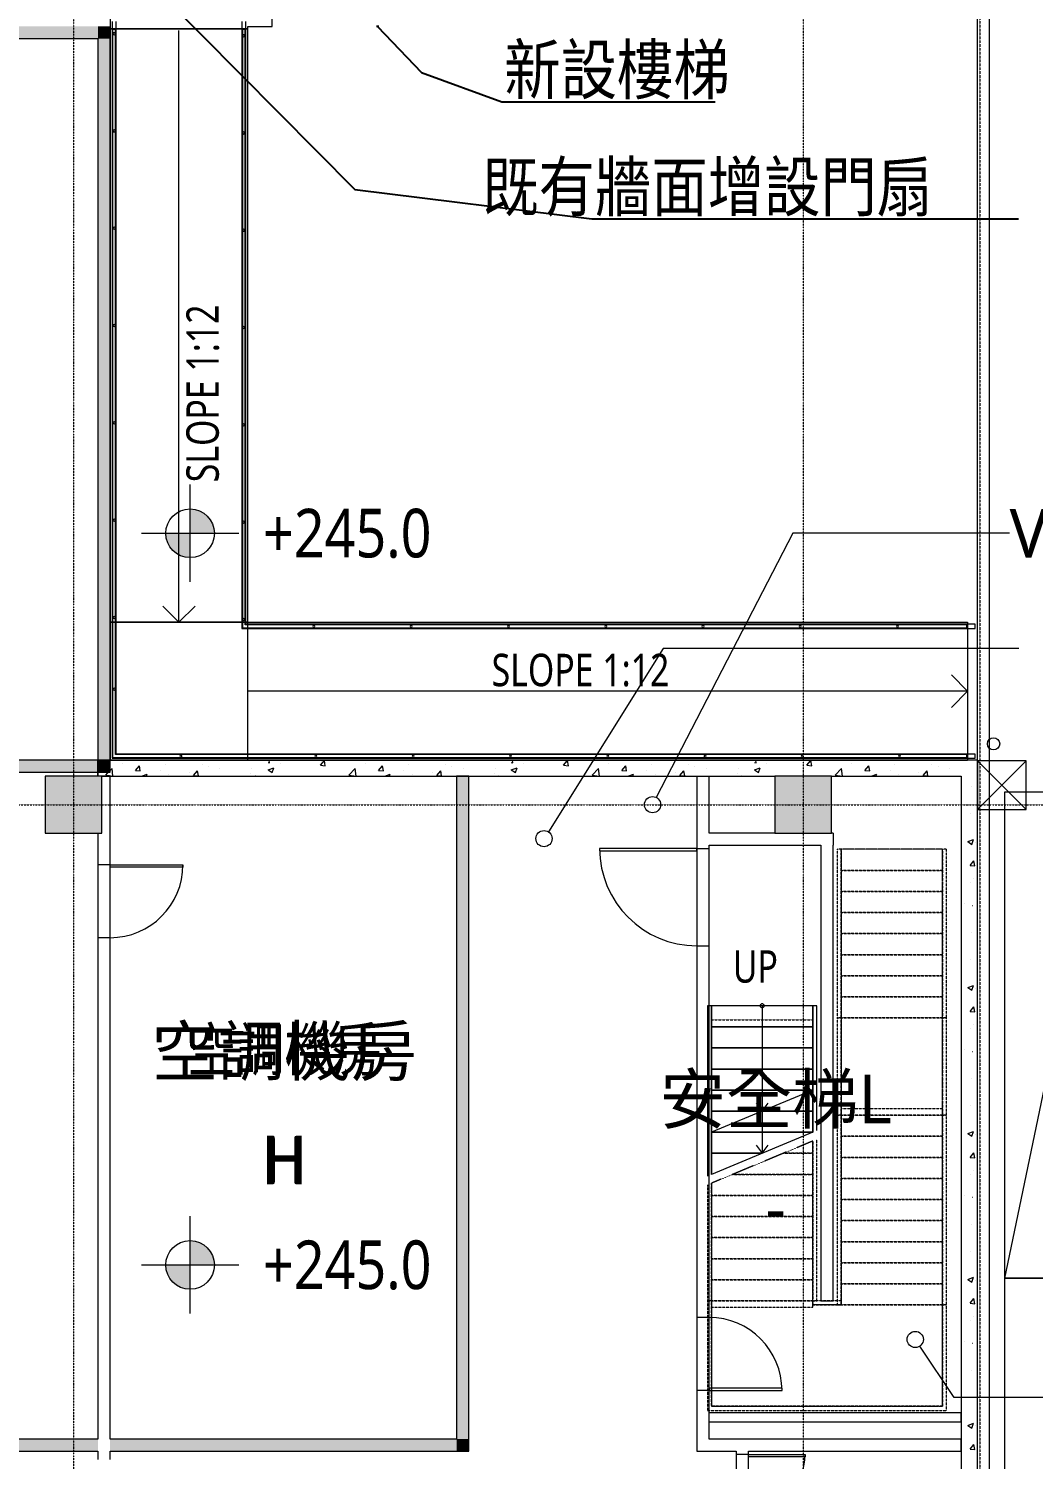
# Model space of a CAD drawing. Extents: x -76427 to 292734, y -42117 to 131250.
# Drawn here: x 252046 to 264441, y 6925 to 24573 of the extents above; entities that cross this region are included whole.
import ezdxf
from ezdxf.enums import TextEntityAlignment as Align

# ---------------------------------------------------------------- set-up
doc = ezdxf.new("R2010")
doc.units = 0
doc.header["$LTSCALE"] = 10
for name, pattern in [('H12PL1$0$DOTK1', [0.01, 0.005, -0.005]), ('H12PL1$0$JJP_三點線', [0.9, 0.3, -0.15, 0, -0.15, 0, -0.15, 0, -0.15]), ('H12PL1$0$JJP_虛線(退縮線、投影線、地下室範圍、非屬本工程、圖面分區)', [0.45, 0.3, -0.15]), ('H12PL1$0$虛線', [0.846667, 0.423333, -0.423333]), ('XFM7P10ICA$0$H12PL1$0$JJP_三點線', [0.9, 0.3, -0.15, 0, -0.15, 0, -0.15, 0, -0.15]), ('XFM7P10ICA$0$H12PL1$0$JJP_虛線(退縮線、投影線、地下室範圍、非屬本工程、圖面分區)', [0.45, 0.3, -0.15])]:
    doc.linetypes.add(name, pattern=pattern)
for name, color, linetype in [('H12PL1$0$A-OBJE-2D', 252, 'Continuous'), ('H12PL1$0$A-RAIL', 252, 'Continuous'), ('H12PL1$0$A-STRS', 252, 'Continuous'), ('H12PL1$0$A-TEXT', 252, 'Continuous'), ('H12PL1$0$A-WALL-EX', 252, 'Continuous'), ('H12PL1$0$A-WALL-IN', 252, 'Continuous'), ('H12PL1$0$A-ZONE', 252, 'Continuous'), ('H12PL1$0$Door', 252, 'Continuous'), ('H12PL1$0$L10_14_KABE1', 252, 'Continuous'), ('H12PL1$0$L10_14_PKG', 252, 'Continuous'), ('H12PL1$0$L10_14_SIAGE2', 252, 'Continuous'), ('H12PL1$0$L10_14_SUGATA3', 252, 'Continuous'), ('H12PL1$0$L10_14_SUGATAD', 252, 'Continuous'), ('H12PL1$0$S-COL', 252, 'Continuous'), ('H12PL1$0$S-GRID', 252, 'Continuous'), ('H12PL1$0$S-SLAB-SHOW', 252, 'Continuous'), ('XFM7P10ICA$0$H12PL1$0$A-STRS', 252, 'Continuous'), ('XFM7P10ICA$0$H12PL1$0$A-TEXT-修改說明', 252, 'Continuous'), ('XFM7P10ICA$0$H12PL1$0$A-WALL-EX', 252, 'Continuous'), ('XFM7P10ICA$0$H12PL1$0$A-WALL-IN', 252, 'Continuous'), ('XFM7P10ICA$0$H12PL1$0$A-ZONE', 252, 'Continuous'), ('XFM7P10ICA$0$H12PL1$0$Hattch', 252, 'Continuous'), ('XFM7P10ICA$0$H12PL1$0$L-ROAD', 252, 'Continuous'), ('XFM7P10ICA$0$H12PL1$0$S-COL', 252, 'Continuous'), ('XFM7P10ICA$0$H12PL1$0$S-GRID', 252, 'Continuous'), ('XFM7P10ICA$0$H12PL1$0$S-SLAB-SHOW', 252, 'Continuous')]:
    doc.layers.add(name, color=color, linetype=linetype)
doc.styles.add('H12PL1$0$Standard', font='', dxfattribs={"width": 0.8})
doc.styles.add('XFM7P10ICA$0$H12PL1$0$dim-txt', font='isocp.shx', dxfattribs={"width": 0.7, "bigfont": 'chineset.shx'})
doc.styles.add('XFM7P10ICA$0$H12PL1$0$Standard', font='isocp.shx', dxfattribs={"bigfont": 'chineset.shx'})
doc.styles.get('H12PL1$0$Standard').set_extended_font_data('Microsoft JhengHei')
doc.dimstyles.new('XFM7P10ICA$0$H12PL1$0$ARCH-dim-200MM', dxfattribs={"dimscale": 200, "dimtxt": 0.3, "dimasz": 0.1, "dimexe": 0.1, "dimexo": 0.1, "dimgap": 0.05, "dimtad": 1, "dimdec": 0, "dimlfac": 10, "dimrnd": 0.5, "dimdsep": 46, "dimtxsty": 'XFM7P10ICA$0$H12PL1$0$dim-txt', "dimblk": 'XFM7P10ICA$0$H12PL1$0$_Dot', "dimcen": 2, "dimclrd": 256, "dimclre": 256, "dimclrt": 256, "dimadec": 0, "dimazin": 0, "dimtfac": 1, "dimtix": 1, "dimtmove": 2, "dimatfit": 3, "dimldrblk": 'XFM7P10ICA$0$H12PL1$0$_OBLIQUE', "dimfxl": 1, "dimtvp": 1, "dimtolj": 1, "dimarcsym": 0})

# ---------------------------------------------------------------- blocks, each defined once
blk = doc.blocks.new('XFM7P10ICA$0$H12PL1$0$_Dot')
blk = doc.blocks.new('XFM7P10ICA$0$H12PL1$0$_OBLIQUE')
at = {"color": 0, "linetype": 'ByBlock', "lineweight": -2}
blk.add_line((-0.5, -0.5), (0.5, 0.5), dxfattribs=at)
blk = doc.blocks.new('H12PL1')
at = {"layer": 'H12PL1$0$A-OBJE-2D', "lineweight": 0}
for p, q in [((253900, 17250), (253700, 17450)), ((253900, 17250), (254100, 17450)), ((263630, 16400), (263430, 16600)), ((263630, 16400), (263430, 16200))]:
    blk.add_line(p, q, dxfattribs=at)
at = {"layer": 'H12PL1$0$A-OBJE-2D', "lineweight": 0, "flags": 128}
for points in [[(253900, 17250), (253900, 24550)], [(263630, 16400), (254750, 16400)]]:
    blk.add_lwpolyline(points, dxfattribs=at)
at = {"layer": 'H12PL1$0$A-RAIL', "lineweight": 0}
for p, q in [((253075, 24661.03), (253075, 24570)), ((253075, 24570), (253075, 17250)), ((253117.5, 24560), (253082.5, 24560)), ((253082.5, 24560), (253082.5, 17250)), ((253117.5, 24560), (253082.5, 24560)), ((253082.5, 24560), (253082.5, 17250)), ((253117.5, 17250), (253117.5, 24560)), ((253117.5, 17250), (253117.5, 24560)), ((253125, 24570), (253125, 24661.03)), ((253125, 17250), (253125, 24570)), ((254675, 24661.03), (254675, 24570)), ((254675, 24570), (254675, 17175)), ((254717.5, 24560), (254682.5, 24560)), ((254682.5, 24560), (254682.5, 17182.5)), ((254717.5, 24560), (254682.5, 24560)), ((254682.5, 24560), (254682.5, 17182.5)), ((254717.5, 17217.5), (254717.5, 24560)), ((254717.5, 17217.5), (254717.5, 24560)), ((254725, 24570), (254725, 24661.03)), ((254725, 17225), (254725, 24570)), ((253075, 17250), (253075, 15575)), ((253082.5, 17250), (253082.5, 15582.5)), ((253082.5, 17250), (253082.5, 15582.5)), ((253117.5, 15617.5), (253117.5, 17250)), ((253117.5, 15617.5), (253117.5, 17250)), ((253125, 15625), (253125, 17250)), ((254675, 17175), (263630, 17175)), ((254682.5, 17182.5), (263620, 17182.5)), ((254682.5, 17182.5), (263620, 17182.5)), ((263620, 17217.5), (254717.5, 17217.5)), ((263620, 17217.5), (254717.5, 17217.5)), ((263630, 17225), (254725, 17225)), ((263620, 17182.5), (263620, 17217.5)), ((263620, 17182.5), (263620, 17217.5)), ((263721.03, 17225), (263630, 17225)), ((263630, 17175), (263721.03, 17175)), ((263721.03, 17175), (263721.03, 17225)), ((253075, 15575), (254750, 15575)), ((253082.5, 15582.5), (254750, 15582.5)), ((253082.5, 15582.5), (254750, 15582.5)), ((254750, 15617.5), (253117.5, 15617.5)), ((254750, 15617.5), (253117.5, 15617.5)), ((254750, 15625), (253125, 15625)), ((263630, 15625), (254750, 15625)), ((263620, 15617.5), (254750, 15617.5)), ((263620, 15617.5), (254750, 15617.5)), ((254750, 15582.5), (263620, 15582.5)), ((254750, 15582.5), (263620, 15582.5)), ((254750, 15575), (263630, 15575)), ((263620, 15582.5), (263620, 15617.5)), ((263620, 15582.5), (263620, 15617.5)), ((263721.03, 15625), (263630, 15625)), ((263630, 15575), (263721.03, 15575)), ((263721.03, 15575), (263721.03, 15625))]:
    blk.add_line(p, q, dxfattribs=at)
at = {"layer": 'H12PL1$0$A-RAIL', "lineweight": 0, "flags": 128}
for points in [[(253112.5, 24510, 1), (253087.5, 24510, 1)], [(254712.5, 24485, 1), (254687.5, 24485, 1)], [(253112.5, 23310, 1), (253087.5, 23310, 1)], [(254712.5, 23285, 1), (254687.5, 23285, 1)], [(253112.5, 22110, 1), (253087.5, 22110, 1)], [(254712.5, 22085, 1), (254687.5, 22085, 1)], [(253112.5, 20910, 1), (253087.5, 20910, 1)], [(254712.5, 20885, 1), (254687.5, 20885, 1)], [(253112.5, 19710, 1), (253087.5, 19710, 1)], [(254712.5, 19685, 1), (254687.5, 19685, 1)], [(253112.5, 18510, 1), (253087.5, 18510, 1)], [(254712.5, 18485, 1), (254687.5, 18485, 1)], [(253112.5, 17310, 1), (253087.5, 17310, 1)], [(254712.5, 17285, 1), (254687.5, 17285, 1)], [(255565, 17212.5, 1), (255565, 17187.5, 1)], [(256765, 17212.5, 1), (256765, 17187.5, 1)], [(257965, 17212.5, 1), (257965, 17187.5, 1)], [(259165, 17212.5, 1), (259165, 17187.5, 1)], [(260365, 17212.5, 1), (260365, 17187.5, 1)], [(261565, 17212.5, 1), (261565, 17187.5, 1)], [(262765, 17212.5, 1), (262765, 17187.5, 1)], [(253112.5, 16425, 1), (253087.5, 16425, 1)], [(253925, 15612.5, 1), (253925, 15587.5, 1)], [(255590, 15612.5, 1), (255590, 15587.5, 1)], [(256790, 15612.5, 1), (256790, 15587.5, 1)], [(257990, 15612.5, 1), (257990, 15587.5, 1)], [(259190, 15612.5, 1), (259190, 15587.5, 1)], [(260390, 15612.5, 1), (260390, 15587.5, 1)], [(261590, 15612.5, 1), (261590, 15587.5, 1)], [(262790, 15612.5, 1), (262790, 15587.5, 1)]]:
    blk.add_lwpolyline(points, format="xyb", close=True, dxfattribs=at)
at = {"layer": 'H12PL1$0$A-STRS', "linetype": 'H12PL1$0$JJP_虛線(退縮線、投影線、地下室範圍、非屬本工程、圖面分區)', "lineweight": 0}
for p, q in [((262070, 14450), (262020, 14450)), ((262020, 14450), (262020, 12370)), ((262070, 12370), (262070, 14450)), ((263320, 14450), (262070, 14450)), ((262070, 14450), (262070, 14190)), ((263370, 14450), (263320, 14450)), ((263320, 14450), (263320, 12370)), ((263320, 14190), (263320, 14450)), ((263370, 12370), (263370, 14450)), ((262070, 14190), (263320, 14190)), ((263320, 14190), (262070, 14190)), ((262070, 14190), (262070, 13930)), ((262070, 14190), (263320, 14190)), ((263320, 13930), (263320, 14190)), ((262070, 13930), (263320, 13930)), ((263320, 13930), (262070, 13930)), ((262070, 13930), (262070, 13670)), ((262070, 13930), (263320, 13930)), ((263320, 13670), (263320, 13930)), ((262070, 13670), (263320, 13670)), ((263320, 13670), (262070, 13670)), ((262070, 13670), (262070, 13410)), ((262070, 13670), (263320, 13670)), ((263320, 13410), (263320, 13670)), ((262070, 13410), (263320, 13410)), ((263320, 13410), (262070, 13410)), ((262070, 13410), (262070, 13150)), ((262070, 13410), (263320, 13410)), ((263320, 13150), (263320, 13410)), ((262070, 13150), (263320, 13150)), ((263320, 13150), (262070, 13150)), ((262070, 13150), (262070, 12890)), ((262070, 13150), (263320, 13150)), ((263320, 12890), (263320, 13150)), ((262070, 12890), (263320, 12890)), ((263320, 12890), (262070, 12890)), ((262070, 12890), (262070, 12630)), ((262070, 12890), (263320, 12890)), ((263320, 12630), (263320, 12890)), ((262070, 12630), (263320, 12630)), ((262070, 12630), (262070, 12370)), ((263320, 12630), (262070, 12630)), ((262070, 12630), (263320, 12630)), ((263320, 12370), (263320, 12630)), ((262070, 12370), (262020, 12370)), ((262020, 12370), (262020, 11170)), ((262020, 12370), (262070, 12370)), ((262070, 11170), (262070, 12370)), ((262070, 12370), (263320, 12370)), ((262070, 12370), (263320, 12370)), ((262070, 12370), (263320, 12370)), ((262070, 12370), (262070, 11170)), ((263320, 12370), (262070, 12370)), ((262070, 12370), (263320, 12370)), ((263370, 12370), (263320, 12370)), ((263320, 12370), (263320, 11170)), ((263320, 12370), (263370, 12370)), ((263320, 11170), (263320, 12370)), ((263370, 11170), (263370, 12370)), ((260470, 12345.85), (261720, 12345.85)), ((262070, 11170), (262020, 11170)), ((262020, 11170), (262020, 8830)), ((262020, 11170), (262070, 11170)), ((263320, 11247.7), (262070, 11247.7)), ((262070, 8830), (262070, 11170)), ((262070, 11170), (263320, 11170)), ((262070, 11170), (263320, 11170)), ((262070, 11170), (263320, 11170)), ((263320, 11170), (262070, 11170)), ((262070, 11170), (262070, 10910)), ((262070, 11170), (263320, 11170)), ((263370, 11170), (263320, 11170)), ((263320, 11170), (263320, 8830)), ((263320, 11170), (263370, 11170)), ((263320, 10910), (263320, 11170)), ((263370, 8830), (263370, 11170)), ((261720, 10851.69), (260470, 10331.69)), ((261720, 10851.69), (261720, 8880)), ((261720, 10700), (261720, 10851.69)), ((261770, 8880), (261770, 10872.49)), ((262070, 10910), (263320, 10910)), ((263320, 10910), (262070, 10910)), ((262070, 10910), (262070, 10650)), ((262070, 10910), (263320, 10910)), ((263320, 10650), (263320, 10910)), ((261720, 10700), (261355.36, 10700)), ((261355.36, 10700), (261720, 10700)), ((261720, 10700), (261355.36, 10700)), ((261720, 10440), (261720, 10700)), ((262070, 10650), (263320, 10650)), ((263320, 10650), (262070, 10650)), ((262070, 10650), (262070, 10390)), ((262070, 10650), (263320, 10650)), ((263320, 10390), (263320, 10650)), ((261720, 10440), (260730.36, 10440)), ((260730.36, 10440), (261720, 10440)), ((261720, 10440), (260730.36, 10440)), ((261720, 10180), (261720, 10440)), ((260420, 10310.89), (260420, 8880)), ((260470, 8880), (260470, 10331.69)), ((260470, 10331.69), (260470, 10180)), ((262070, 10390), (263320, 10390)), ((263320, 10390), (262070, 10390)), ((262070, 10390), (262070, 10130)), ((262070, 10390), (263320, 10390)), ((263320, 10130), (263320, 10390)), ((261720, 10180), (260470, 10180)), ((260470, 10180), (261720, 10180)), ((261720, 10180), (260470, 10180)), ((260470, 10180), (260470, 9920)), ((261720, 9920), (261720, 10180)), ((262070, 10130), (263320, 10130)), ((263320, 10130), (262070, 10130)), ((262070, 10130), (262070, 9870)), ((262070, 10130), (263320, 10130)), ((263320, 9870), (263320, 10130)), ((261720, 9920), (260470, 9920)), ((260470, 9920), (261720, 9920)), ((261720, 9920), (260470, 9920)), ((260470, 9920), (260470, 9660)), ((261720, 9660), (261720, 9920)), ((262070, 9870), (263320, 9870)), ((263320, 9870), (262070, 9870)), ((262070, 9870), (262070, 9610)), ((262070, 9870), (263320, 9870)), ((263320, 9610), (263320, 9870)), ((261720, 9660), (260470, 9660)), ((260470, 9660), (261720, 9660)), ((261720, 9660), (260470, 9660)), ((260470, 9660), (260470, 9400)), ((261720, 9400), (261720, 9660)), ((262070, 9610), (263320, 9610)), ((263320, 9610), (262070, 9610)), ((262070, 9610), (262070, 9350)), ((262070, 9610), (263320, 9610)), ((263320, 9350), (263320, 9610)), ((261720, 9400), (260470, 9400)), ((260470, 9400), (261720, 9400)), ((261720, 9400), (260470, 9400)), ((260470, 9400), (260470, 9140)), ((261720, 9140), (261720, 9400)), ((262070, 9350), (263320, 9350)), ((263320, 9350), (262070, 9350)), ((262070, 9350), (262070, 9090)), ((262070, 9350), (263320, 9350)), ((263320, 9090), (263320, 9350)), ((261720, 9140), (260470, 9140)), ((260470, 9140), (261720, 9140)), ((261720, 9140), (260470, 9140)), ((260470, 9140), (260470, 8880)), ((261720, 8880), (261720, 9140)), ((262070, 9090), (263320, 9090)), ((262070, 9090), (262070, 8830)), ((263320, 9090), (262070, 9090)), ((262070, 9090), (263320, 9090)), ((263320, 8830), (263320, 9090)), ((260420, 8880), (260470, 8880)), ((260420, 8880), (260420, 7530)), ((260470, 8880), (260420, 8880)), ((260470, 7580), (260470, 8880)), ((261720, 8880), (260470, 8880)), ((261720, 8880), (260470, 8880)), ((261720, 8880), (260470, 8880)), ((260470, 8880), (261720, 8880)), ((261720, 8880), (260470, 8880)), ((260470, 8880), (260470, 7580)), ((261720, 8880), (261770, 8880)), ((261720, 8880), (261720, 8830)), ((261770, 8880), (261720, 8880)), ((261720, 8830), (261720, 8880)), ((261720, 8830), (262070, 8830)), ((261720, 8802.3), (261720, 8830)), ((262070, 8830), (261720, 8830)), ((262070, 8880), (261770, 8880)), ((262020, 8830), (262070, 8830)), ((262070, 8830), (262070, 8880)), ((262070, 8830), (263320, 8830)), ((262070, 8830), (263320, 8830)), ((262070, 8830), (263320, 8830)), ((263320, 8830), (262070, 8830)), ((262070, 8830), (263320, 8830)), ((263370, 8830), (263320, 8830)), ((263320, 8830), (263320, 7580)), ((263320, 8830), (263370, 8830)), ((263320, 7580), (263320, 8830)), ((263370, 7530), (263370, 8830)), ((260470, 8802.3), (261720, 8802.3)), ((260420, 7530), (263370, 7530)), ((263320, 7580), (260470, 7580)), ((260470, 7580), (263320, 7580))]:
    blk.add_line(p, q, dxfattribs=at)
at = {"layer": 'H12PL1$0$A-STRS', "linetype": 'H12PL1$0$虛線', "lineweight": 0}
for p, q in [((263320, 14450), (262070, 14450)), ((262070, 14450), (262070, 12370)), ((263320, 12370), (263320, 14450)), ((262070, 12370), (262070, 11247.7)), ((263320, 11247.7), (263320, 12370)), ((262070, 11247.7), (262070, 11170)), ((262070, 11170), (262070, 8830)), ((263320, 11170), (263320, 11247.7)), ((263320, 8830), (263320, 11170)), ((261720, 8880), (261720, 10851.69)), ((260470, 10331.69), (260470, 8880)), ((260470, 8880), (260470, 8802.3)), ((261720, 8830), (261720, 8880)), ((262070, 8830), (261720, 8830)), ((263320, 7580), (263320, 8830)), ((260470, 8802.3), (260470, 7580)), ((260470, 7580), (263320, 7580))]:
    blk.add_line(p, q, dxfattribs=at)
at = {"layer": 'H12PL1$0$A-STRS', "lineweight": 0}
for p, q in [((260420, 12520), (260420, 10419.2)), ((260470, 12520), (260420, 12520)), ((260470, 10440), (260470, 12520)), ((260470, 12520), (260470, 10440)), ((261720, 12520), (260470, 12520)), ((261720, 12520), (260470, 12520)), ((260470, 12520), (260470, 12260)), ((261095, 12520), (261095, 12260)), ((261720, 12520), (261720, 10960)), ((261770, 12520), (261720, 12520)), ((261720, 10960), (261720, 12520)), ((261720, 12260), (261720, 12520)), ((261770, 10980.8), (261770, 12520)), ((261720, 12260), (260470, 12260)), ((260470, 12260), (261720, 12260)), ((261720, 12260), (260470, 12260)), ((260470, 12260), (260470, 12000)), ((261095, 12260), (261095, 10700)), ((261720, 12000), (261720, 12260)), ((261720, 12000), (260470, 12000)), ((260470, 12000), (261720, 12000)), ((261720, 12000), (260470, 12000)), ((260470, 12000), (260470, 11740)), ((261720, 11740), (261720, 12000)), ((261720, 11740), (260470, 11740)), ((260470, 11740), (261720, 11740)), ((261720, 11740), (260470, 11740)), ((260470, 11740), (260470, 11480)), ((261720, 11480), (261720, 11740)), ((261720, 11480), (260470, 11480)), ((260470, 11480), (261720, 11480)), ((261720, 11480), (260470, 11480)), ((260470, 11480), (260470, 11220)), ((261720, 11220), (261720, 11480)), ((261720, 11220), (260470, 11220)), ((260470, 11220), (261720, 11220)), ((261720, 11220), (260470, 11220)), ((260470, 11220), (260470, 10960)), ((261720, 10960), (261720, 11220)), ((261720, 10960), (260470, 10960)), ((260470, 10960), (261720, 10960)), ((261720, 10960), (260470, 10960)), ((260470, 10960), (260470, 10700)), ((261720, 10960), (260470, 10440)), ((261020, 10800), (261095, 10700)), ((261095, 10700), (261170, 10800)), ((261095, 10700), (260470, 10700)), ((260470, 10700), (261095, 10700)), ((261095, 10700), (260470, 10700)), ((260470, 10700), (260470, 10440))]:
    blk.add_line(p, q, dxfattribs=at)
at = {"layer": 'H12PL1$0$A-STRS', "lineweight": 0, "flags": 128}
blk.add_lwpolyline([(261070, 12520, 1), (261120, 12520, 1)], format="xyb", close=True, dxfattribs=at)
at = {"layer": 'H12PL1$0$A-WALL-EX', "linetype": 'H12PL1$0$JJP_虛線(退縮線、投影線、地下室範圍、非屬本工程、圖面分區)', "lineweight": 0}
blk.add_line((263900, -2530), (263900, 30380), dxfattribs=at)
at = {"layer": 'H12PL1$0$A-WALL-EX', "lineweight": 0}
blk.add_line((253050, 15550), (252900, 15550), dxfattribs=at)
blk.add_line((253050, 15550), (252900, 15550), dxfattribs=at)
at = {"layer": 'H12PL1$0$A-WALL-EX', "linetype": 'H12PL1$0$JJP_虛線(退縮線、投影線、地下室範圍、非屬本工程、圖面分區)', "lineweight": 0, "flags": 128}
for points in [[(263780, 30380), (263780, -2530)], [(263780, 30380), (263780, -2530)], [(263900, -2650), (263900, 30380)], [(263900.03, -2650.03), (263900.03, 30500)]]:
    blk.add_lwpolyline(points, dxfattribs=at)
at = {"layer": 'H12PL1$0$A-WALL-EX', "lineweight": 0, "flags": 128}
for points in [[(253050, 26100), (253050, 15550)], [(253050, 26100), (253050, 15550)], [(253050, 24600), (253050, 15550)], [(253050, 24600), (253050, 15550)], [(253050, 15550), (253050, 24600)], [(249900, 24450), (252900, 24450)], [(252900, 24450), (252900, 15550)], [(252900, 15350), (252900, 15550)], [(263750, 15550), (253050, 15550)], [(263750, 15550), (263750, 15350)], [(252950, 15350), (261250, 15350)], [(261950, 15350), (263550, 15350)], [(263550, 15350), (263550, -350)], [(263750, -550), (263750, 15350)]]:
    blk.add_lwpolyline(points, dxfattribs=at)
at = {"layer": 'H12PL1$0$A-WALL-IN', "lineweight": 0}
for p, q in [((260290, 14460), (260440, 14460)), ((253050, 14260), (252900, 14260)), ((253050, 13360), (252900, 13360)), ((260290, 13260), (260440, 13260)), ((260440, 8675), (260290, 8675)), ((260440, 7775), (260290, 7775)), ((260925, 6985), (260775, 6985))]:
    blk.add_line(p, q, dxfattribs=at)
at = {"layer": 'H12PL1$0$A-WALL-IN', "lineweight": 0, "flags": 128}
for points in [[(252900, 15550), (250050, 15550)], [(252900, 15400), (252900, 15550)], [(249700, 15400), (252900, 15400)], [(253050, 15350), (252950, 15350)], [(253050, 14260), (253050, 15350)], [(257475, 15350), (257325, 15350)], [(257325, 15350), (257325, 7175)], [(257475, 7175), (257475, 15350)], [(260290, 15350), (260290, 14460)], [(260290, 15350), (260440, 15350)], [(260440, 14650), (260440, 15350)], [(252900, 14650), (252900, 14260)], [(261250, 14650), (260440, 14650)], [(261970, 14650), (261950, 14650)], [(261970, 14650), (261970, 14500)], [(260440, 14500), (261820, 14500)], [(260440, 14460), (260440, 14500)], [(261820, 14500), (261820, 8880)], [(261970, 8880), (261970, 14500)], [(252900, 13360), (252900, 7175)], [(253050, 7175), (253050, 13360)], [(260290, 13260), (260290, 8675)], [(260440, 8675), (260440, 13260)], [(261820, 8880), (261970, 8880)], [(260290, 7775), (260290, 7025)], [(260440, 7500), (260440, 7775)], [(263550, 7500), (260440, 7500)], [(263550, 7387.5), (263550, 7500)], [(260440, 7387.5), (263550, 7387.5)], [(260440, 7175), (260440, 7387.5)], [(252900, 7175), (247200, 7175)], [(257325, 7175), (253050, 7175)], [(257475, 7025), (257475, 7175)], [(263550, 7175), (260440, 7175)], [(263550, 7025), (263550, 7175)], [(244050, 7025), (252900, 7025)], [(252900, 7025), (252900, 6925)], [(253050, 7025), (257475, 7025)], [(253050, 6925), (253050, 7025)], [(260290, 7025), (260440, 7025)], [(260440, 7025), (260775, 7025)], [(260775, 7025), (260775, 6985)], [(260925, 6985), (260925, 7025)], [(260925, 7025), (263550, 7025)]]:
    blk.add_lwpolyline(points, dxfattribs=at)
at = {"layer": 'H12PL1$0$A-ZONE', "lineweight": 0}
for p, q in [((261475.01, 18350.87), (259788.6, 15088.83)), ((264144.84, 18350.87), (261475.01, 18350.87)), ((263462.86, 7687.72), (263039.08, 8321.04)), ((266866.25, 7687.72), (263462.86, 7687.72))]:
    blk.add_line(p, q, dxfattribs=at)
for centre in [(259742.68, 15000), (262983.47, 8404.15)]:
    blk.add_circle(centre, 100, dxfattribs=at)
at = {"layer": 'H12PL1$0$Door', "lineweight": 0}
for p, q in [((260290, 14460), (259090, 14460)), ((259090, 14460), (259090, 14430)), ((259090, 14430), (260290, 14430)), ((260290, 14430), (260290, 14460)), ((260290, 14460), (260440, 14460)), ((253050, 14260), (252900, 14260)), ((253050, 14260), (253950, 14260)), ((253050, 14230), (253050, 14260)), ((253950, 14230), (253050, 14230)), ((253950, 14260), (253950, 14230)), ((253050, 13360), (252900, 13360)), ((260290, 13260), (260440, 13260)), ((260440, 8675), (260290, 8675)), ((260440, 7775), (260290, 7775)), ((261340, 7805), (260440, 7805)), ((260440, 7805), (260440, 7775)), ((260440, 7775), (261340, 7775)), ((261340, 7775), (261340, 7805)), ((260925, 6985), (260775, 6985)), ((260925, 6985), (261625, 6985)), ((260925, 6955), (260925, 6985)), ((261625, 6955), (260925, 6955)), ((261625, 6985), (261625, 6955))]:
    blk.add_line(p, q, dxfattribs=at)
for centre, radius, start, end in [((260290, 14460), 1200, 180, 270), ((253050, 14260), 900, 270, 0), ((260440, 7775), 900, 0, 90), ((260925, 6985), 700, 270, 0)]:
    blk.add_arc(centre, radius, start, end, dxfattribs=at)
at = {"layer": 'H12PL1$0$L10_14_KABE1', "lineweight": 0}
blk.add_line((263750, -550), (263750, 15550), dxfattribs=at)
at = {"layer": 'H12PL1$0$L10_14_PKG', "lineweight": 0, "flags": 128}
blk.add_lwpolyline([(264087.82, 9158.6), (265337.82, 15158.6), (266587.82, 9158.6)], dxfattribs=at)
for points in [[(264087.82, 9158.6), (264087.82, 15158.6), (266587.82, 15158.6), (266587.82, 9158.6)], [(264087.82, 3158.59), (264087.82, 9158.59), (266587.82, 9158.59), (266587.82, 3158.59)]]:
    blk.add_lwpolyline(points, close=True, dxfattribs=at)
at = {"layer": 'H12PL1$0$L10_14_SIAGE2', "lineweight": 0}
blk.add_circle((263950, 15750), 75, dxfattribs=at)
at = {"layer": 'H12PL1$0$L10_14_SUGATA3', "lineweight": 0}
for p, q in [((263750, 14941.14), (264350, 15541.14)), ((263750, 15541.14), (264350, 14941.14))]:
    blk.add_line(p, q, dxfattribs=at)
at = {"layer": 'H12PL1$0$L10_14_SUGATA3', "lineweight": 0, "flags": 128}
for points in [[(263750, 14941.14), (264350, 14941.14), (264350, 15541.14), (263750, 15541.14)], [(263750, 15541.14), (263750, 14941.14)]]:
    blk.add_lwpolyline(points, dxfattribs=at)
at = {"layer": 'H12PL1$0$L10_14_SUGATAD', "linetype": 'H12PL1$0$DOTK1', "lineweight": 0}
blk.add_line((263900, -2650), (263900, 26100), dxfattribs=at)
at = {"layer": 'H12PL1$0$S-COL', "lineweight": 0, "flags": 128}
for points in [[(252250, 14650), (252950, 14650), (252950, 15350), (252250, 15350)], [(261250, 14650), (261950, 14650), (261950, 15350), (261250, 15350)]]:
    blk.add_lwpolyline(points, close=True, dxfattribs=at)
at = {"layer": 'H12PL1$0$S-GRID', "linetype": 'H12PL1$0$JJP_三點線', "lineweight": 0}
for p, q in [((252600, 128250), (252600, -28000)), ((261600, 128250), (261600, -28000)), ((-29000, 15000), (289600, 15000))]:
    blk.add_line(p, q, dxfattribs=at)
at = {"layer": 'H12PL1$0$S-SLAB-SHOW', "lineweight": 0, "flags": 128}
for points in [[(255050, 26100), (253050, 26100), (253050, 24570), (254750.29, 24570), (254750.29, 24600), (255050, 24600)], [(253050, 15550), (254750, 15550), (254750, 17250), (253050, 17250)]]:
    blk.add_lwpolyline(points, close=True, dxfattribs=at)
for points in [[(253050, 24570), (253050, 17250)], [(254750, 24570), (253050, 24570)], [(254750, 17250), (254750, 24570)], [(253050, 17250), (254750, 17250)], [(254750, 15550), (254750, 17250)], [(254750, 17250), (263630, 17250)], [(263630, 17250), (263630, 15550)], [(254750, 15550), (263630, 15550)]]:
    blk.add_lwpolyline(points, dxfattribs=at)
at = {"layer": 'H12PL1$0$A-TEXT', "linetype": 'Continuous', "lineweight": 0, "insert": (253991.62, 18977.4), "char_height": 400, "attachment_point": 1, "rotation": 90, "style": 'H12PL1$0$Standard'}
blk.add_mtext('\\A1;SLOPE 1:12 ', dxfattribs=at)
at = {"layer": 'H12PL1$0$A-TEXT', "linetype": 'Continuous', "lineweight": 0, "char_height": 400, "style": 'H12PL1$0$Standard'}
for s, insert, attachment_point in [('\\A1;SLOPE 1:12 ', (257757.78, 16861.89), 1), ('\\A1;UP', (260732.67, 13002.15), 4)]:
    blk.add_mtext(s, dxfattribs=dict(at, insert=insert, attachment_point=attachment_point))
at = {"layer": 'H12PL1$0$A-ZONE', "style": 'H12PL1$0$Standard'}
for s, p in [('Vendor Locker cabinet Area', (269206.9, 18648.72)), ('空調機房', (255201.93, 12259.71)), ('安全梯L', (261261.67, 11668.92)), ('H', (255201.93, 10917.81)), ('-', (261261.67, 10327.03))]:
    blk.add_text(s, height=600, dxfattribs=at).set_placement(p, align=Align.TOP_CENTER)
blk = doc.blocks.new('XFM7P10ICA$0$H12PL1')
at = {"layer": 'XFM7P10ICA$0$H12PL1$0$Hattch', "linetype": 'Continuous', "lineweight": 0}
for points in [[(252900, 24600), (250050, 24600), (250050, 24450), (252900, 24450)], [(252900, 24450), (253050, 24450), (253050, 24600)], [(252900, 24600), (252900, 24450), (253050, 24600)], [(253050, 15550), (253050, 24450), (252900, 24450), (252900, 15550)], [(254037.9, 18347.88), (254337.9, 18347.88), (254315.06, 18462.69), (254250.03, 18560.02), (254152.7, 18625.05), (254037.9, 18647.88)], [(254037.9, 18347.88), (253737.9, 18347.88), (253760.73, 18233.08), (253825.76, 18135.75), (253923.09, 18070.72), (254037.9, 18047.88)], [(249700, 15400), (252900, 15400), (252900, 15550), (249700, 15550)], [(253050, 15550), (252900, 15550), (253050, 15400)], [(252900, 15550), (252900, 15400), (253050, 15400)], [(252250, 14650), (252950, 14650), (252950, 15350), (252250, 15350)], [(257475, 7175), (257475, 15350), (257325, 15350), (257325, 7175)], [(261250, 14650), (261950, 14650), (261950, 15350), (261250, 15350)], [(254037.9, 9323.3), (254337.9, 9323.3), (254315.06, 9438.1), (254250.03, 9535.43), (254152.7, 9600.46), (254037.9, 9623.3)], [(254037.9, 9323.3), (253737.9, 9323.3), (253760.73, 9208.49), (253825.76, 9111.16), (253923.09, 9046.13), (254037.9, 9023.3)], [(252900, 7175), (244050, 7175), (244050, 7025), (252900, 7025)], [(257325, 7175), (253050, 7175), (253050, 7025), (257325, 7025)], [(257325, 7175), (257475, 7025), (257475, 7175)], [(257325, 7175), (257325, 7025), (257475, 7025)]]:
    blk.add_hatch(color=256, dxfattribs=at).paths.add_polyline_path(points)
at = {"layer": 'XFM7P10ICA$0$H12PL1$0$A-STRS', "lineweight": 0}
for p, q in [((260420, 12520), (260420, 10939.2)), ((260470, 12520), (260420, 12520)), ((260470, 10960), (260470, 12520)), ((260470, 12520), (260470, 10960)), ((261720, 12520), (260470, 12520)), ((261720, 12520), (260470, 12520)), ((260470, 12520), (260470, 12260)), ((261095, 12520), (261095, 12260)), ((261720, 12520), (261720, 11480)), ((261770, 12520), (261720, 12520)), ((261720, 11480), (261720, 12520)), ((261720, 12260), (261720, 12520)), ((261770, 11500.8), (261770, 12520)), ((261720, 12260), (260470, 12260)), ((260470, 12260), (261720, 12260)), ((261720, 12260), (260470, 12260)), ((260470, 12260), (260470, 12000)), ((261095, 12260), (261095, 11220)), ((261720, 12000), (261720, 12260)), ((261720, 12000), (260470, 12000)), ((260470, 12000), (261720, 12000)), ((261720, 12000), (260470, 12000)), ((260470, 12000), (260470, 11740)), ((261720, 11740), (261720, 12000)), ((261720, 11740), (260470, 11740)), ((260470, 11740), (261720, 11740)), ((261720, 11740), (260470, 11740)), ((260470, 11740), (260470, 11480)), ((261720, 11480), (261720, 11740)), ((261720, 11480), (260470, 11480)), ((260470, 11480), (261720, 11480)), ((261720, 11480), (260470, 11480)), ((260470, 11480), (260470, 11220)), ((261720, 11480), (260470, 10960)), ((261020, 11320), (261095, 11220)), ((261095, 11220), (261170, 11320)), ((261095, 11220), (260470, 11220)), ((260470, 11220), (261095, 11220)), ((261095, 11220), (260470, 11220)), ((260470, 11220), (260470, 10960))]:
    blk.add_line(p, q, dxfattribs=at)
at = {"layer": 'XFM7P10ICA$0$H12PL1$0$A-STRS', "linetype": 'XFM7P10ICA$0$H12PL1$0$JJP_虛線(退縮線、投影線、地下室範圍、非屬本工程、圖面分區)', "lineweight": 0}
blk.add_line((260470, 12345.85), (261720, 12345.85), dxfattribs=at)
at = {"layer": 'XFM7P10ICA$0$H12PL1$0$A-STRS', "lineweight": 0, "flags": 128}
blk.add_lwpolyline([(261070, 12520, 1), (261120, 12520, 1)], format="xyb", close=True, dxfattribs=at)
at = {"layer": 'XFM7P10ICA$0$H12PL1$0$A-WALL-EX', "linetype": 'XFM7P10ICA$0$H12PL1$0$JJP_虛線(退縮線、投影線、地下室範圍、非屬本工程、圖面分區)', "lineweight": 0}
blk.add_line((263900, -2530), (263900, 30380), dxfattribs=at)
at = {"layer": 'XFM7P10ICA$0$H12PL1$0$A-WALL-EX', "linetype": 'XFM7P10ICA$0$H12PL1$0$JJP_虛線(退縮線、投影線、地下室範圍、非屬本工程、圖面分區)', "lineweight": 0, "flags": 128}
for points in [[(263780, 30380), (263780, -2530)], [(263780, 30380), (263780, -2530)], [(263900, -2650), (263900, 30380)], [(263900.03, -2650.03), (263900.03, 30500)]]:
    blk.add_lwpolyline(points, dxfattribs=at)
at = {"layer": 'XFM7P10ICA$0$H12PL1$0$A-WALL-EX', "lineweight": 0, "flags": 128}
for points in [[(263750, 15550), (252900, 15550)], [(263750, 15550), (263750, 15350)], [(253050, 15350), (257325, 15350)], [(257475, 15350), (261250, 15350)], [(261950, 15350), (263550, 15350)], [(263550, 15350), (263550, -350)], [(263750, -550), (263750, 15350)]]:
    blk.add_lwpolyline(points, dxfattribs=at)
at = {"layer": 'XFM7P10ICA$0$H12PL1$0$A-WALL-IN', "lineweight": 0}
blk.add_line((253050, 15350), (252950, 15350), dxfattribs=at)
blk.add_line((253050, 15350), (252950, 15350), dxfattribs=at)
at = {"layer": 'XFM7P10ICA$0$H12PL1$0$A-WALL-IN', "lineweight": 0, "flags": 128}
for points in [[(253050, 24600), (253050, 24450)], [(250050, 24450), (252900, 24450)], [(252900, 24450), (252900, 15550)], [(253050, 15550), (253050, 24450)], [(252900, 15550), (250050, 15550)], [(252900, 15550), (252900, 15350)], [(253050, 15400), (253050, 15550)], [(249700, 15400), (253050, 15400)], [(253050, 7175), (253050, 15350)], [(257325, 15350), (257325, 7175)], [(257475, 7175), (257475, 15350)], [(260290, 15350), (260290, 7025)], [(260290, 15350), (260440, 15350)], [(260440, 14650), (260440, 15350)], [(252900, 14650), (252900, 7175)], [(261250, 14650), (260440, 14650)], [(261970, 14650), (261950, 14650)], [(261970, 14650), (261970, 14500)], [(260440, 14500), (261820, 14500)], [(260440, 7175), (260440, 14500)], [(261820, 14500), (261820, 8880)], [(261970, 8880), (261970, 14500)], [(261820, 8880), (261970, 8880)], [(252900, 7175), (247200, 7175)], [(257325, 7175), (253050, 7175)], [(257475, 7025), (257475, 7175)], [(263550, 7175), (260440, 7175)], [(263550, 7025), (263550, 7175)], [(244050, 7025), (252900, 7025)], [(252900, 7025), (252900, 6925)], [(253050, 7025), (257475, 7025)], [(253050, 6925), (253050, 7025)], [(260290, 7025), (260440, 7025)], [(260440, 7025), (260775, 7025)], [(260775, 7025), (260775, 1800)], [(260925, 4345), (260925, 7025)], [(260925, 7025), (263550, 7025)]]:
    blk.add_lwpolyline(points, dxfattribs=at)
at = {"layer": 'XFM7P10ICA$0$H12PL1$0$A-ZONE', "lineweight": 0}
for p, q in [((259875.51, 16926.87), (258457.07, 14666.51)), ((264260.16, 16926.87), (259875.51, 16926.87))]:
    blk.add_line(p, q, dxfattribs=at)
blk.add_circle((258403.91, 14581.81), 100, dxfattribs=at)
at = {"layer": 'XFM7P10ICA$0$H12PL1$0$Hattch', "lineweight": 0}
for p, q in [((255019.03, 15517.07), (255015.2, 15550)), ((255147.44, 15546.33), (255147.49, 15546.33)), ((255646.16, 15486.34), (255694.37, 15543.8)), ((255664.09, 15535.24), (255664.14, 15535.24)), ((255705.99, 15481.01), (255694.43, 15543.7)), ((258019.03, 15517.07), (258015.2, 15550)), ((258147.44, 15546.33), (258147.49, 15546.33)), ((258646.16, 15486.34), (258694.37, 15543.8)), ((258664.09, 15535.24), (258664.14, 15535.24)), ((258705.99, 15481.01), (258694.43, 15543.7)), ((261019.03, 15517.07), (261015.2, 15550)), ((261147.44, 15546.33), (261147.49, 15546.33)), ((261646.16, 15486.34), (261694.37, 15543.8)), ((261664.09, 15535.24), (261664.14, 15535.24)), ((261705.99, 15481.01), (261694.43, 15543.7)), ((252997.27, 15365.43), (253020.37, 15389.5)), ((252997.27, 15365.43), (253043.84, 15358.21)), ((253020.37, 15389.5), (253075.16, 15446.61)), ((253043.84, 15358.21), (253086.21, 15351.64)), ((253086.27, 15351.55), (253075.23, 15446.52)), ((253197.91, 15512.68), (253197.96, 15512.68)), ((253363.42, 15423.59), (253411.63, 15481.04)), ((253363.42, 15423.59), (253423.19, 15418.36)), ((253423.25, 15418.26), (253411.69, 15480.94)), ((253439, 15350), (253507.74, 15376.39)), ((253498.98, 15350), (253507.8, 15376.29)), ((253673.21, 15422.84), (253673.26, 15422.84)), ((253731.73, 15490.13), (253731.78, 15490.13)), ((253776.67, 15366.89), (253776.72, 15366.89)), ((254027.01, 15399.84), (254027.06, 15399.84)), ((254080.68, 15360.84), (254128.89, 15418.29)), ((254080.68, 15360.84), (254140.45, 15355.61)), ((254140.51, 15355.51), (254128.95, 15418.19)), ((254186.65, 15493.25), (254186.7, 15493.25)), ((254265.55, 15467.57), (254265.6, 15467.57)), ((254405.74, 15449.7), (254405.79, 15449.7)), ((254788.66, 15388.68), (254788.71, 15388.68)), ((254799.38, 15445.02), (254799.43, 15445.02)), ((254841.5, 15350), (254846.15, 15355.54)), ((254847.21, 15350), (254846.21, 15355.44)), ((255000, 15520.1), (255018.97, 15517.16)), ((255000.59, 15429.6), (255070.61, 15456.47)), ((255000.59, 15429.6), (255050.33, 15396.04)), ((255050.39, 15395.95), (255070.67, 15456.38)), ((255147.57, 15512.19), (255147.62, 15512.19)), ((255646.16, 15486.34), (255705.93, 15481.11)), ((255997.27, 15365.43), (256075.16, 15446.61)), ((255997.27, 15365.43), (256086.21, 15351.64)), ((256086.27, 15351.55), (256075.23, 15446.52)), ((256197.91, 15512.68), (256197.96, 15512.68)), ((256363.42, 15423.59), (256411.63, 15481.04)), ((256363.42, 15423.59), (256423.19, 15418.36)), ((256423.25, 15418.26), (256411.69, 15480.94)), ((256439, 15350), (256507.74, 15376.39)), ((256498.98, 15350), (256507.8, 15376.29)), ((256673.21, 15422.84), (256673.26, 15422.84)), ((256731.73, 15490.13), (256731.78, 15490.13)), ((256776.67, 15366.89), (256776.72, 15366.89)), ((257027.01, 15399.84), (257027.06, 15399.84)), ((257080.68, 15360.84), (257128.89, 15418.29)), ((257080.68, 15360.84), (257140.45, 15355.61)), ((257140.51, 15355.51), (257128.95, 15418.19)), ((257186.65, 15493.25), (257186.7, 15493.25)), ((257265.55, 15467.57), (257265.6, 15467.57)), ((257405.74, 15449.7), (257405.79, 15449.7)), ((257788.66, 15388.68), (257788.71, 15388.68)), ((257799.38, 15445.02), (257799.43, 15445.02)), ((257841.5, 15350), (257846.15, 15355.54)), ((257847.21, 15350), (257846.21, 15355.44)), ((258000, 15520.1), (258018.97, 15517.16)), ((258000.59, 15429.6), (258070.61, 15456.47)), ((258000.59, 15429.6), (258050.33, 15396.04)), ((258050.39, 15395.95), (258070.67, 15456.38)), ((258147.57, 15512.19), (258147.62, 15512.19)), ((258646.16, 15486.34), (258705.93, 15481.11)), ((258997.27, 15365.43), (259075.16, 15446.61)), ((258997.27, 15365.43), (259086.21, 15351.64)), ((259086.27, 15351.55), (259075.23, 15446.52)), ((259197.91, 15512.68), (259197.96, 15512.68)), ((259363.42, 15423.59), (259411.63, 15481.04)), ((259363.42, 15423.59), (259423.19, 15418.36)), ((259423.25, 15418.26), (259411.69, 15480.94)), ((259439, 15350), (259507.74, 15376.39)), ((259498.98, 15350), (259507.8, 15376.29)), ((259673.21, 15422.84), (259673.26, 15422.84)), ((259731.73, 15490.13), (259731.78, 15490.13)), ((259776.67, 15366.89), (259776.72, 15366.89)), ((260027.01, 15399.84), (260027.06, 15399.84)), ((260080.68, 15360.84), (260128.89, 15418.29)), ((260080.68, 15360.84), (260140.45, 15355.61)), ((260140.51, 15355.51), (260128.95, 15418.19)), ((260186.65, 15493.25), (260186.7, 15493.25)), ((260265.55, 15467.57), (260265.6, 15467.57)), ((260405.74, 15449.7), (260405.79, 15449.7)), ((260788.66, 15388.68), (260788.71, 15388.68)), ((260799.38, 15445.02), (260799.43, 15445.02)), ((260841.5, 15350), (260846.15, 15355.54)), ((260847.21, 15350), (260846.21, 15355.44)), ((261000, 15520.1), (261018.97, 15517.16)), ((261000.59, 15429.6), (261070.61, 15456.47)), ((261000.59, 15429.6), (261050.33, 15396.04)), ((261050.39, 15395.95), (261070.67, 15456.38)), ((261147.57, 15512.19), (261147.62, 15512.19)), ((261646.16, 15486.34), (261705.93, 15481.11)), ((261997.27, 15365.43), (262075.16, 15446.61)), ((261997.27, 15365.43), (262086.21, 15351.64)), ((262086.27, 15351.55), (262075.23, 15446.52)), ((262197.91, 15512.68), (262197.96, 15512.68)), ((262363.42, 15423.59), (262411.63, 15481.04)), ((262363.42, 15423.59), (262423.19, 15418.36)), ((262423.25, 15418.26), (262411.69, 15480.94)), ((262439, 15350), (262507.74, 15376.39)), ((262498.98, 15350), (262507.8, 15376.29)), ((262673.21, 15422.84), (262673.26, 15422.84)), ((262731.73, 15490.13), (262731.78, 15490.13)), ((262776.67, 15366.89), (262776.72, 15366.89)), ((263027.01, 15399.84), (263027.06, 15399.84)), ((263080.68, 15360.84), (263128.89, 15418.29)), ((263080.68, 15360.84), (263140.45, 15355.61)), ((263140.51, 15355.51), (263128.95, 15418.19)), ((263186.65, 15493.25), (263186.7, 15493.25)), ((263265.55, 15467.57), (263265.6, 15467.57)), ((263405.74, 15449.7), (263405.79, 15449.7)), ((263679.6, 15224.38), (263679.65, 15224.38)), ((263667.44, 14891.48), (263667.49, 14891.48)), ((263631.53, 14544.27), (263701.55, 14571.15)), ((263631.53, 14544.27), (263681.27, 14510.72)), ((263655.28, 14558.59), (263655.33, 14558.59)), ((263681.34, 14510.62), (263701.61, 14571.05)), ((263728.66, 14537.48), (263728.71, 14537.48)), ((263553.15, 14388.67), (263553.2, 14388.67)), ((263659.19, 14250.28), (263707.4, 14307.73)), ((263719.02, 14244.95), (263707.46, 14307.63)), ((263659.19, 14250.28), (263718.96, 14245.05)), ((263668.81, 14044.12), (263668.86, 14044.12)), ((263703.92, 14090.17), (263703.97, 14090.17)), ((263588.53, 13779.34), (263588.58, 13779.34)), ((263691.76, 13757.27), (263691.81, 13757.27)), ((263679.6, 13424.38), (263679.65, 13424.38)), ((263667.44, 13091.48), (263667.49, 13091.48)), ((263631.53, 12744.27), (263701.55, 12771.15)), ((263631.53, 12744.27), (263681.27, 12710.72)), ((263655.28, 12758.59), (263655.33, 12758.59)), ((263681.34, 12710.62), (263701.61, 12771.05)), ((263728.66, 12737.48), (263728.71, 12737.48)), ((263553.15, 12588.67), (263553.2, 12588.67)), ((263659.19, 12450.28), (263707.4, 12507.73)), ((263659.19, 12450.28), (263718.96, 12445.05)), ((263719.02, 12444.95), (263707.46, 12507.63)), ((263668.81, 12244.12), (263668.86, 12244.12)), ((263703.92, 12290.17), (263703.97, 12290.17)), ((263588.53, 11979.34), (263588.58, 11979.34)), ((263691.76, 11957.27), (263691.81, 11957.27)), ((263679.6, 11624.38), (263679.65, 11624.38)), ((263667.44, 11291.48), (263667.49, 11291.48)), ((263631.53, 10944.27), (263701.55, 10971.15)), ((263631.53, 10944.27), (263681.27, 10910.72)), ((263655.28, 10958.59), (263655.33, 10958.59)), ((263681.34, 10910.62), (263701.61, 10971.05)), ((263553.15, 10788.67), (263553.2, 10788.67)), ((263728.66, 10937.48), (263728.71, 10937.48)), ((263659.19, 10650.28), (263707.4, 10707.73)), ((263659.19, 10650.28), (263718.96, 10645.05)), ((263719.02, 10644.95), (263707.46, 10707.63)), ((263668.81, 10444.12), (263668.86, 10444.12)), ((263703.92, 10490.17), (263703.97, 10490.17)), ((263588.53, 10179.34), (263588.58, 10179.34)), ((263691.76, 10157.27), (263691.81, 10157.27)), ((263679.6, 9824.38), (263679.65, 9824.38)), ((263667.44, 9491.48), (263667.49, 9491.48)), ((263631.53, 9144.27), (263701.55, 9171.15)), ((263631.53, 9144.27), (263681.27, 9110.72)), ((263655.28, 9158.59), (263655.33, 9158.59)), ((263681.34, 9110.62), (263701.61, 9171.05)), ((263728.66, 9137.48), (263728.71, 9137.48)), ((263553.15, 8988.67), (263553.2, 8988.67)), ((263659.19, 8850.28), (263707.4, 8907.73)), ((263659.19, 8850.28), (263718.96, 8845.05)), ((263719.02, 8844.95), (263707.46, 8907.63)), ((263703.92, 8690.17), (263703.97, 8690.17)), ((263668.81, 8644.12), (263668.86, 8644.12)), ((263588.53, 8379.34), (263588.58, 8379.34)), ((263691.76, 8357.27), (263691.81, 8357.27)), ((263679.6, 8024.38), (263679.65, 8024.38)), ((263667.44, 7691.48), (263667.49, 7691.48)), ((263631.53, 7344.27), (263701.55, 7371.15)), ((263631.53, 7344.27), (263681.27, 7310.72)), ((263655.28, 7358.59), (263655.33, 7358.59)), ((263681.34, 7310.62), (263701.61, 7371.05)), ((263728.66, 7337.48), (263728.71, 7337.48)), ((263553.15, 7188.67), (263553.2, 7188.67)), ((263659.19, 7050.28), (263707.4, 7107.73)), ((263719.02, 7044.95), (263707.46, 7107.63)), ((263659.19, 7050.28), (263718.96, 7045.05))]:
    blk.add_line(p, q, dxfattribs=at)
at = {"layer": 'XFM7P10ICA$0$H12PL1$0$L-ROAD', "lineweight": 0, "flags": 128}
blk.add_lwpolyline([(262150, 62500), (284398.49, 62500.86), (284091.79, 3765.52, -0.08283938), (282586.35, -4991.7, -0.29143349), (280381.71, -7203.3, -0.08359873), (263352.82, -10066.2), (261700, -10064.17), (261700, -553.81), (263750, -550), (263750, 30550), (262150, 30550)], format="xyb", close=True, dxfattribs=at)
at = {"layer": 'XFM7P10ICA$0$H12PL1$0$S-COL', "lineweight": 0, "flags": 128}
for points in [[(252250, 14650), (252950, 14650), (252950, 15350), (252250, 15350)], [(261250, 14650), (261950, 14650), (261950, 15350), (261250, 15350)]]:
    blk.add_lwpolyline(points, close=True, dxfattribs=at)
at = {"layer": 'XFM7P10ICA$0$H12PL1$0$S-GRID', "linetype": 'XFM7P10ICA$0$H12PL1$0$JJP_三點線', "lineweight": 0}
for p, q in [((252600, 128250), (252600, -28000)), ((261600, 128250), (261600, -28000)), ((-29000, 15000), (289600, 15000))]:
    blk.add_line(p, q, dxfattribs=at)
at = {"layer": 'XFM7P10ICA$0$H12PL1$0$S-SLAB-SHOW', "lineweight": 0}
for p, q in [((254037.9, 17747.88), (254037.9, 18947.88)), ((253437.9, 18347.88), (254637.9, 18347.88)), ((254037.9, 8723.3), (254037.9, 9923.3)), ((253437.9, 9323.3), (254637.9, 9323.3))]:
    blk.add_line(p, q, dxfattribs=at)
for centre in [(254037.9, 18347.88), (254037.9, 9323.3)]:
    blk.add_circle(centre, 300, dxfattribs=at)
at = {"layer": 'XFM7P10ICA$0$H12PL1$0$A-TEXT-修改說明', "linetype": 'Continuous', "lineweight": 0, "char_height": 600, "style": 'XFM7P10ICA$0$H12PL1$0$Standard'}
for s, insert, attachment_point in [('\\A1;{\\fMicrosoft JhengHei|b0|i0|c136|p34;\\W0.85;新設樓梯}', (257912.6, 24032.99), 4), ('\\A1;{\\fMicrosoft JhengHei|b0|i0|c136|p34;\\W0.85;既有牆面增設門扇}', (263205.59, 22587.67), 6)]:
    blk.add_mtext(s, dxfattribs=dict(at, insert=insert, attachment_point=attachment_point))
at = {"layer": 'XFM7P10ICA$0$H12PL1$0$A-ZONE', "style": 'XFM7P10ICA$0$H12PL1$0$Standard'}
for s, p in [('空調機房', (255201.93, 12259.71)), ('H', (255201.93, 10917.81))]:
    blk.add_text(s, height=600, dxfattribs=at).set_placement(p, align=Align.TOP_CENTER)
at = {"layer": 'XFM7P10ICA$0$H12PL1$0$S-SLAB-SHOW', "lineweight": 0, "char_height": 600, "attachment_point": 7, "style": 'XFM7P10ICA$0$H12PL1$0$Standard'}
for insert in [(254937.9, 18038), (254937.9, 9013.42)]:
    blk.add_mtext('\\A1;{\\fMicrosoft JhengHei|b0|i0|c136|p34;\\W0.85;+245.0}', dxfattribs=dict(at, insert=insert))
at = {"layer": 'XFM7P10ICA$0$H12PL1$0$A-TEXT-修改說明', "lineweight": 0, "annotation_type": 0, "has_hookline": 1, "hookline_direction": 0}
for points, text_width in [([(253528.41, 25151.53), (256069.53, 22587.67), (258993.37, 22224.99)], 5252.77), ([(256350, 24600), (256894.27, 24032.99), (257882.6, 23670.31), (257902.6, 23670.31)], 2600.7)]:
    blk.add_leader(points, dimstyle='XFM7P10ICA$0$H12PL1$0$ARCH-dim-200MM', dxfattribs=dict(at, text_width=text_width))
blk = doc.blocks.new('XFM7P10ICA')
blk.add_blockref('XFM7P10ICA$0$H12PL1', (0, 0))

msp = doc.modelspace()

# ---------------------------------------------------------------- block references
msp.add_blockref('XFM7P10ICA', (0, 0))

# ---------------------------------------------------------------- next in the draw order: block references
msp.add_blockref('H12PL1', (0, 0))

doc.saveas('drawing.dxf')
